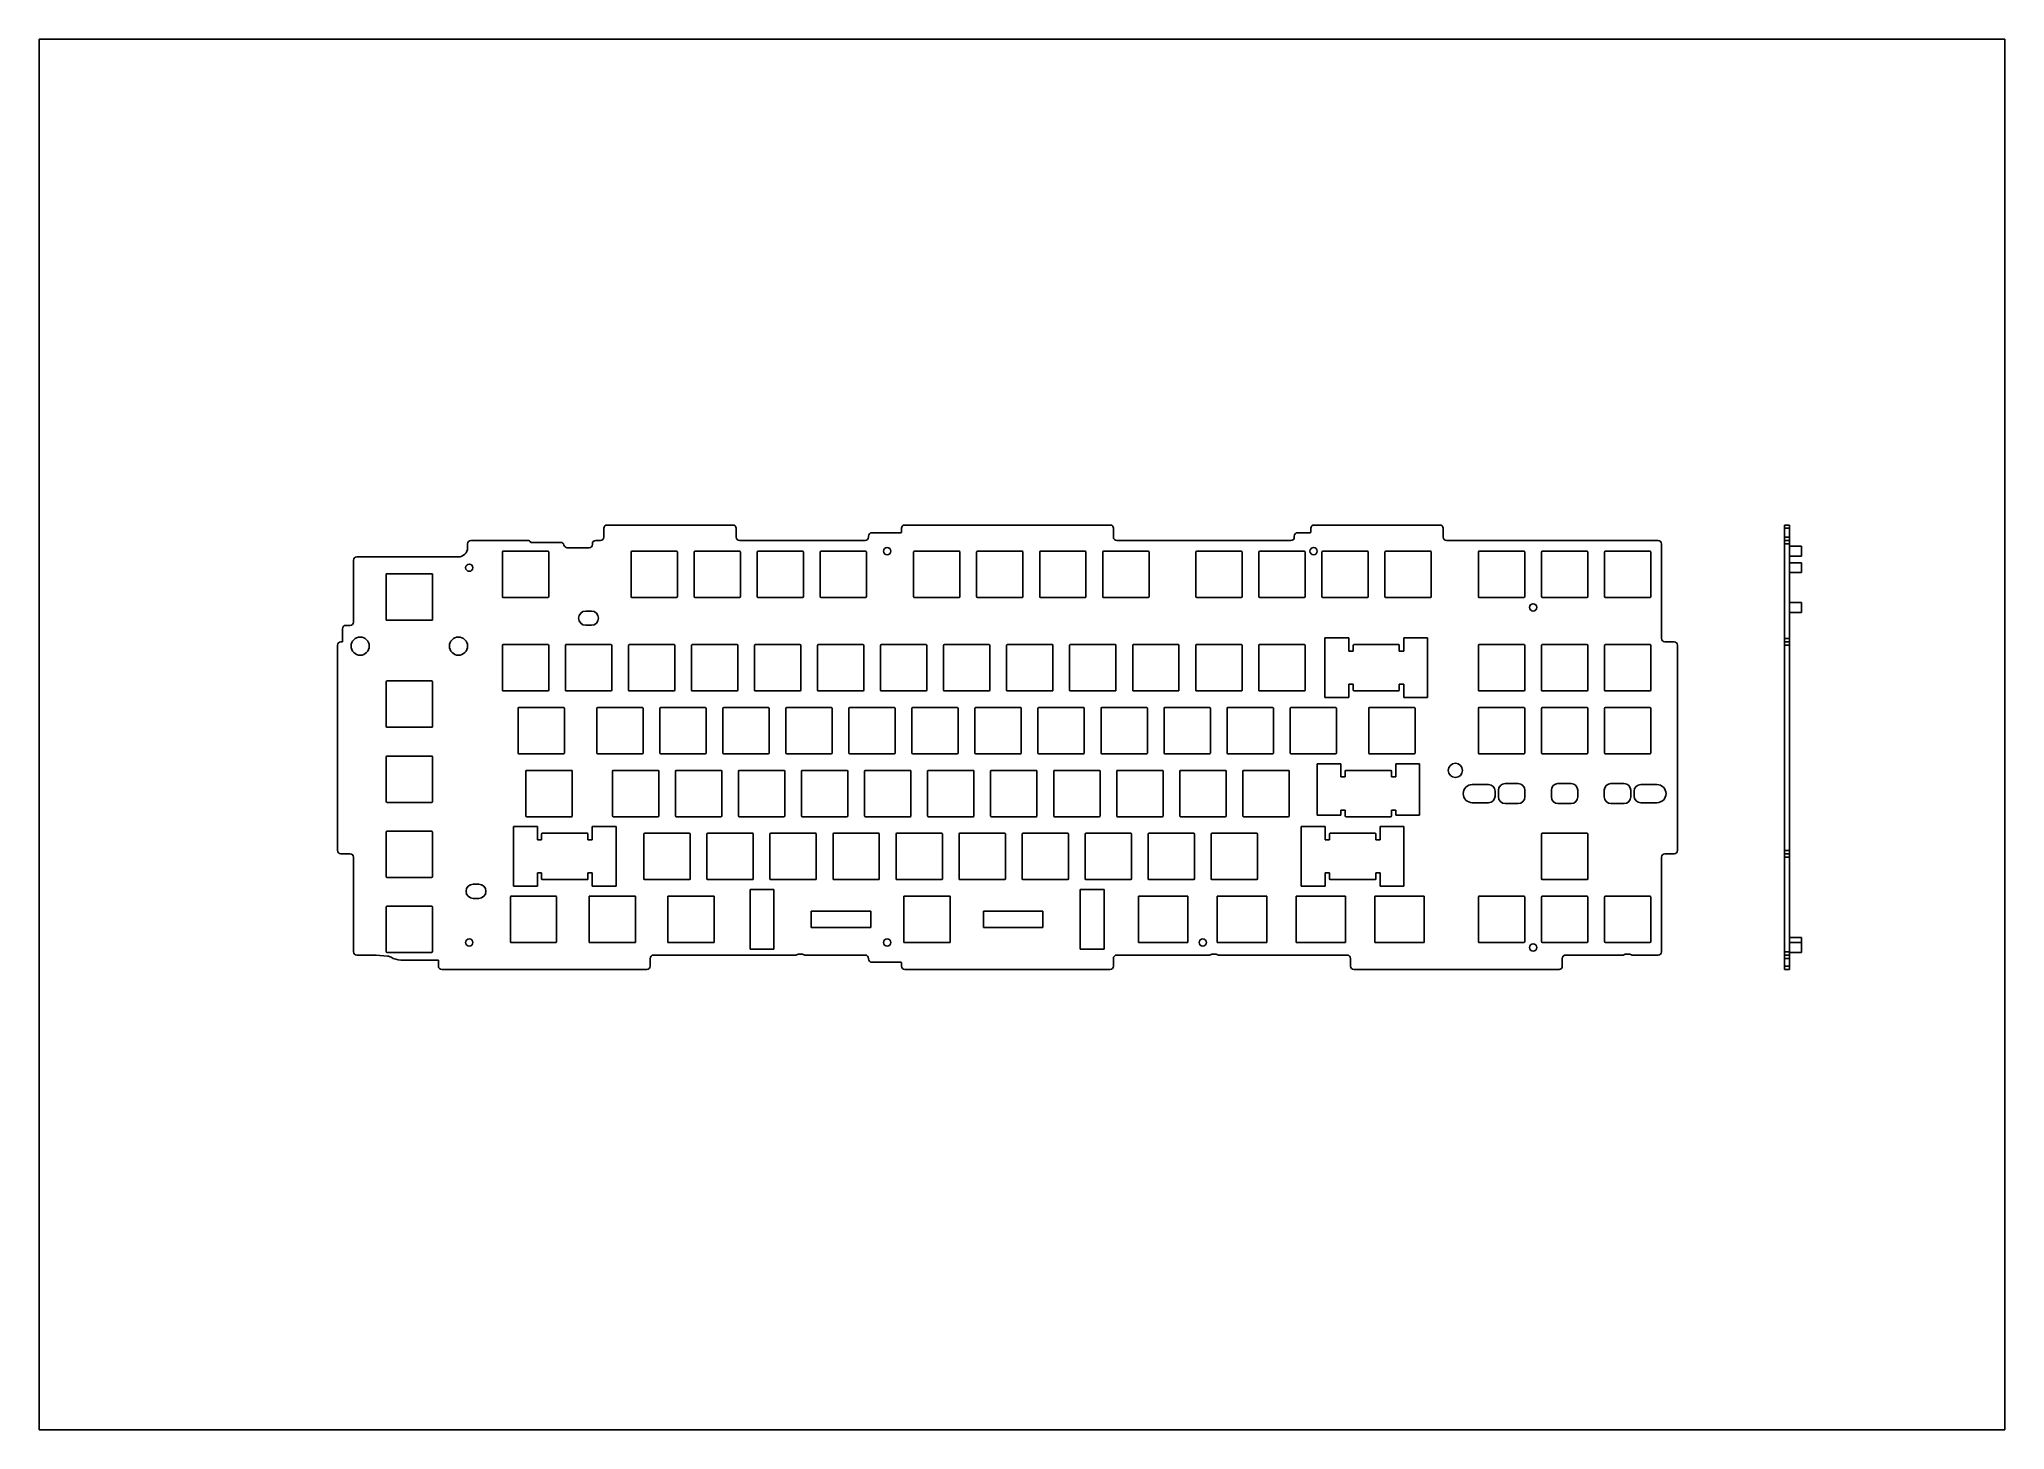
# Model space of a CAD drawing. Header units: millimetres. Extents: x 0 to 594, y 0 to 420.
import ezdxf

# ---------------------------------------------------------------- set-up
doc = ezdxf.new("R2010")
doc.units = ezdxf.units.MM
doc.header["$LTSCALE"] = 32.67
doc.layers.get('0').update_dxf_attribs({"linetype": 'CONTINUOUS'})
doc.layers.add('标注尺寸', color=2, linetype='CONTINUOUS')

msp = doc.modelspace()

# ---------------------------------------------------------------- linework, layer by layer
at = {"color": 7, "linetype": 'Continuous'}
for p, q in [((0, 0), (0, 420)), ((0, 420), (594, 420)), ((594, 0), (594, 420)), ((209.62, 273.28), (171.62, 273.28)), ((323.62, 273.28), (261.62, 273.28)), ((423.3, 273.28), (385.3, 273.28)), ((527.49, 139.02), (527.49, 273.28)), ((527.49, 273.28), (528.99, 273.28)), ((528.99, 139.02), (528.99, 273.28)), ((129.43, 266.41), (129.43, 267.63)), ((130.43, 268.63), (147.63, 268.63)), ((148.55, 268.03), (157.59, 268.03)), ((167.15, 267.43), (167.15, 267.63)), ((168.15, 268.63), (169.62, 268.63)), ((170.62, 272.28), (170.62, 269.63)), ((210.62, 269.63), (210.62, 272.28)), ((211.62, 268.63), (249.62, 268.63)), ((250.62, 269.96), (250.62, 269.63)), ((260.32, 270.96), (251.62, 270.96)), ((260.62, 272.28), (260.62, 271.26)), ((324.62, 269.63), (324.62, 272.28)), ((325.62, 268.63), (378.3, 268.63)), ((379.3, 269.96), (379.3, 269.63)), ((384, 270.96), (380.3, 270.96)), ((384.3, 272.28), (384.3, 271.26)), ((424.3, 269.63), (424.3, 272.28)), ((425.3, 268.63), (489.3, 268.63)), ((490.3, 267.63), (490.3, 238.97)), ((528.99, 272.28), (527.49, 272.28)), ((527.49, 269.63), (528.99, 269.63)), ((527.49, 268.63), (528.99, 268.63)), ((528.99, 267.63), (527.49, 267.63)), ((94.95, 243.97), (94.95, 262.66)), ((95.95, 263.66), (126.68, 263.66)), ((139.95, 251.64), (139.95, 265.14)), ((140.2, 265.39), (153.7, 265.39)), ((153.95, 265.14), (153.95, 251.64)), ((159.55, 266.43), (166.15, 266.43)), ((178.85, 251.64), (178.85, 265.14)), ((179.1, 265.39), (192.6, 265.39)), ((192.85, 265.14), (192.85, 251.64)), ((197.9, 251.64), (197.9, 265.14)), ((198.15, 265.39), (211.65, 265.39)), ((211.9, 265.14), (211.9, 251.64)), ((216.95, 251.64), (216.95, 265.14)), ((217.2, 265.39), (230.7, 265.39)), ((230.95, 265.14), (230.95, 251.64)), ((236, 251.64), (236, 265.14)), ((236.25, 265.39), (249.75, 265.39)), ((250, 265.14), (250, 251.64)), ((264.24, 251.64), (264.24, 265.14)), ((264.49, 265.39), (277.99, 265.39)), ((278.24, 265.14), (278.24, 251.64)), ((283.29, 251.64), (283.29, 265.14)), ((283.54, 265.39), (297.04, 265.39)), ((297.29, 265.14), (297.29, 251.64)), ((302.34, 251.64), (302.34, 265.14)), ((302.59, 265.39), (316.09, 265.39)), ((316.34, 265.14), (316.34, 251.64)), ((321.39, 251.64), (321.39, 265.14)), ((321.64, 265.39), (335.14, 265.39)), ((335.39, 265.14), (335.39, 251.64)), ((349.55, 251.64), (349.55, 265.14)), ((349.8, 265.39), (363.3, 265.39)), ((363.55, 265.14), (363.55, 251.64)), ((368.6, 251.64), (368.6, 265.14)), ((368.85, 265.39), (382.35, 265.39)), ((382.6, 265.14), (382.6, 251.64)), ((387.65, 251.64), (387.65, 265.14)), ((387.9, 265.39), (401.4, 265.39)), ((401.65, 265.14), (401.65, 251.64)), ((406.7, 251.64), (406.7, 265.14)), ((406.95, 265.39), (420.45, 265.39)), ((420.7, 265.14), (420.7, 251.64)), ((434.94, 251.64), (434.94, 265.14)), ((435.19, 265.39), (448.69, 265.39)), ((448.94, 265.14), (448.94, 251.64)), ((453.99, 251.64), (453.99, 265.14)), ((454.24, 265.39), (467.74, 265.39)), ((467.99, 265.14), (467.99, 251.64)), ((473.04, 251.64), (473.04, 265.14)), ((473.29, 265.39), (486.79, 265.39)), ((487.04, 265.14), (487.04, 251.64)), ((528.99, 266.89), (532.59, 266.89)), ((528.99, 263.89), (532.59, 263.89)), ((528.99, 261.89), (532.59, 261.89)), ((532.59, 263.89), (532.59, 266.89)), ((532.59, 258.89), (532.59, 261.89)), ((104.83, 258.55), (104.83, 244.55)), ((118.83, 258.55), (104.83, 258.55)), ((118.83, 244.55), (118.83, 258.55)), ((528.99, 258.89), (532.59, 258.89)), ((153.7, 251.39), (140.2, 251.39)), ((192.6, 251.39), (179.1, 251.39)), ((211.65, 251.39), (198.15, 251.39)), ((230.7, 251.39), (217.2, 251.39)), ((249.75, 251.39), (236.25, 251.39)), ((277.99, 251.39), (264.49, 251.39)), ((297.04, 251.39), (283.54, 251.39)), ((316.09, 251.39), (302.59, 251.39)), ((335.14, 251.39), (321.64, 251.39)), ((363.3, 251.39), (349.8, 251.39)), ((382.35, 251.39), (368.85, 251.39)), ((401.4, 251.39), (387.9, 251.39)), ((420.45, 251.39), (406.95, 251.39)), ((448.69, 251.39), (435.19, 251.39)), ((467.74, 251.39), (454.24, 251.39)), ((486.79, 251.39), (473.29, 251.39)), ((528.99, 249.89), (532.59, 249.89)), ((532.59, 246.89), (532.59, 249.89)), ((104.83, 244.55), (118.83, 244.55)), ((165.14, 247.3), (166.84, 247.3)), ((528.99, 246.89), (532.59, 246.89)), ((91.65, 237.97), (91.15, 237.97)), ((91.65, 237.97), (91.65, 241.97)), ((92.65, 242.97), (93.95, 242.97)), ((166.84, 243), (165.14, 243)), ((395.77, 239.17), (388.57, 239.17)), ((388.57, 239.17), (388.57, 221.17)), ((395.77, 235.17), (395.77, 239.17)), ((419.57, 239.17), (412.42, 239.17)), ((412.42, 239.17), (412.42, 235.17)), ((419.57, 221.17), (419.57, 239.17)), ((494.1, 237.97), (491.3, 237.97)), ((527.49, 238.97), (528.99, 238.97)), ((527.49, 237.97), (528.99, 237.97)), ((90.15, 174.97), (90.15, 236.97)), ((139.95, 236.9), (139.95, 223.4)), ((153.7, 237.15), (140.2, 237.15)), ((153.95, 223.4), (153.95, 236.9)), ((159, 236.9), (159, 223.4)), ((172.75, 237.15), (159.25, 237.15)), ((173, 223.4), (173, 236.9)), ((178.05, 236.9), (178.05, 223.4)), ((191.8, 237.15), (178.3, 237.15)), ((192.05, 223.4), (192.05, 236.9)), ((197.1, 236.9), (197.1, 223.4)), ((210.85, 237.15), (197.35, 237.15)), ((211.1, 223.4), (211.1, 236.9)), ((216.15, 236.9), (216.15, 223.4)), ((229.9, 237.15), (216.4, 237.15)), ((230.15, 223.4), (230.15, 236.9)), ((235.2, 236.9), (235.2, 223.4)), ((248.95, 237.15), (235.45, 237.15)), ((249.2, 223.4), (249.2, 236.9)), ((254.25, 236.9), (254.25, 223.4)), ((268, 237.15), (254.5, 237.15)), ((268.25, 223.4), (268.25, 236.9)), ((273.3, 236.9), (273.3, 223.4)), ((287.05, 237.15), (273.55, 237.15)), ((287.3, 223.4), (287.3, 236.9)), ((292.35, 236.9), (292.35, 223.4)), ((306.1, 237.15), (292.6, 237.15)), ((306.35, 223.4), (306.35, 236.9)), ((311.4, 236.9), (311.4, 223.4)), ((325.15, 237.15), (311.65, 237.15)), ((325.4, 223.4), (325.4, 236.9)), ((330.45, 236.9), (330.45, 223.4)), ((344.2, 237.15), (330.7, 237.15)), ((344.45, 223.4), (344.45, 236.9)), ((349.5, 236.9), (349.5, 223.4)), ((363.25, 237.15), (349.75, 237.15)), ((363.5, 223.4), (363.5, 236.9)), ((368.55, 236.9), (368.55, 223.4)), ((382.3, 237.15), (368.8, 237.15)), ((382.55, 223.4), (382.55, 236.9)), ((397.06, 235.17), (395.77, 235.17)), ((397.06, 236.87), (397.06, 235.17)), ((410.75, 237.15), (397.34, 237.15)), ((411.03, 235.17), (411.03, 236.87)), ((412.42, 235.17), (411.03, 235.17)), ((434.94, 223.4), (434.94, 236.9)), ((435.19, 237.15), (448.69, 237.15)), ((448.94, 236.9), (448.94, 223.4)), ((453.99, 223.4), (453.99, 236.9)), ((454.24, 237.15), (467.74, 237.15)), ((467.99, 236.9), (467.99, 223.4)), ((473.04, 223.4), (473.04, 236.9)), ((473.29, 237.15), (486.79, 237.15)), ((487.04, 236.9), (487.04, 223.4)), ((495.1, 174.97), (495.1, 236.97)), ((528.99, 236.97), (527.49, 236.97)), ((104.83, 212.43), (104.83, 225.93)), ((105.08, 226.18), (118.58, 226.18)), ((118.83, 225.93), (118.83, 212.43)), ((140.2, 223.15), (153.7, 223.15)), ((159.25, 223.15), (172.75, 223.15)), ((178.3, 223.15), (191.8, 223.15)), ((197.35, 223.15), (210.85, 223.15)), ((216.4, 223.15), (229.9, 223.15)), ((235.45, 223.15), (248.95, 223.15)), ((254.5, 223.15), (268, 223.15)), ((273.55, 223.15), (287.05, 223.15)), ((292.6, 223.15), (306.1, 223.15)), ((311.65, 223.15), (325.15, 223.15)), ((330.7, 223.15), (344.2, 223.15)), ((349.75, 223.15), (363.25, 223.15)), ((368.8, 223.15), (382.3, 223.15)), ((388.57, 221.17), (395.77, 221.17)), ((395.77, 225.17), (397.06, 225.17)), ((395.77, 221.17), (395.77, 225.17)), ((397.06, 225.17), (397.06, 223.46)), ((397.34, 223.18), (410.75, 223.18)), ((411.03, 225.17), (412.42, 225.17)), ((411.03, 223.46), (411.03, 225.17)), ((412.42, 225.17), (412.42, 221.17)), ((412.42, 221.17), (419.57, 221.17)), ((448.69, 223.15), (435.19, 223.15)), ((467.74, 223.15), (454.24, 223.15)), ((486.79, 223.15), (473.29, 223.15)), ((144.7, 217.9), (144.7, 204.4)), ((158.45, 218.15), (144.95, 218.15)), ((158.7, 204.4), (158.7, 217.9)), ((168.48, 217.92), (168.48, 204.42)), ((182.23, 218.17), (168.73, 218.17)), ((182.48, 204.42), (182.48, 217.92)), ((187.53, 217.92), (187.53, 204.42)), ((201.28, 218.17), (187.78, 218.17)), ((201.53, 204.42), (201.53, 217.92)), ((206.58, 217.92), (206.58, 204.42)), ((220.33, 218.17), (206.83, 218.17)), ((220.58, 204.42), (220.58, 217.92)), ((225.63, 217.92), (225.63, 204.42)), ((239.38, 218.17), (225.88, 218.17)), ((239.63, 204.42), (239.63, 217.92)), ((244.68, 217.92), (244.68, 204.42)), ((258.43, 218.17), (244.93, 218.17)), ((258.68, 204.42), (258.68, 217.92)), ((263.73, 217.92), (263.73, 204.42)), ((277.48, 218.17), (263.98, 218.17)), ((277.73, 204.42), (277.73, 217.92)), ((282.78, 217.92), (282.78, 204.42)), ((296.53, 218.17), (283.03, 218.17)), ((296.78, 204.42), (296.78, 217.92)), ((301.83, 217.92), (301.83, 204.42)), ((315.58, 218.17), (302.08, 218.17)), ((315.83, 204.42), (315.83, 217.92)), ((320.88, 217.92), (320.88, 204.42)), ((334.63, 218.17), (321.13, 218.17)), ((334.88, 204.42), (334.88, 217.92)), ((339.93, 217.92), (339.93, 204.42)), ((353.68, 218.17), (340.18, 218.17)), ((353.93, 204.42), (353.93, 217.92)), ((358.98, 217.92), (358.98, 204.42)), ((372.73, 218.17), (359.23, 218.17)), ((372.98, 204.42), (372.98, 217.92)), ((378.03, 217.92), (378.03, 204.42)), ((391.78, 218.17), (378.28, 218.17)), ((392.03, 204.42), (392.03, 217.92)), ((401.78, 217.92), (401.78, 204.42)), ((415.53, 218.17), (402.03, 218.17)), ((415.78, 204.42), (415.78, 217.92)), ((434.94, 204.4), (434.94, 217.9)), ((435.19, 218.15), (448.69, 218.15)), ((448.94, 217.9), (448.94, 204.4)), ((453.99, 204.4), (453.99, 217.9)), ((454.24, 218.15), (467.74, 218.15)), ((467.99, 217.9), (467.99, 204.4)), ((473.04, 204.4), (473.04, 217.9)), ((473.29, 218.15), (486.79, 218.15)), ((487.04, 217.9), (487.04, 204.4)), ((118.58, 212.18), (105.08, 212.18)), ((104.83, 189.75), (104.83, 203.25)), ((105.08, 203.5), (118.58, 203.5)), ((118.83, 203.25), (118.83, 189.75)), ((144.95, 204.15), (158.45, 204.15)), ((168.73, 204.17), (182.23, 204.17)), ((187.78, 204.17), (201.28, 204.17)), ((206.83, 204.17), (220.33, 204.17)), ((225.88, 204.17), (239.38, 204.17)), ((244.93, 204.17), (258.43, 204.17)), ((263.98, 204.17), (277.48, 204.17)), ((283.03, 204.17), (296.53, 204.17)), ((302.08, 204.17), (315.58, 204.17)), ((321.13, 204.17), (334.63, 204.17)), ((340.18, 204.17), (353.68, 204.17)), ((359.23, 204.17), (372.73, 204.17)), ((378.28, 204.17), (391.78, 204.17)), ((402.03, 204.17), (415.53, 204.17)), ((448.69, 204.15), (435.19, 204.15)), ((467.74, 204.15), (454.24, 204.15)), ((486.79, 204.15), (473.29, 204.15)), ((147.07, 198.92), (147.07, 185.42)), ((160.82, 199.17), (147.32, 199.17)), ((161.07, 185.42), (161.07, 198.92)), ((173.23, 198.92), (173.23, 185.42)), ((186.98, 199.17), (173.48, 199.17)), ((187.23, 185.42), (187.23, 198.92)), ((192.28, 198.92), (192.28, 185.42)), ((206.03, 199.17), (192.53, 199.17)), ((206.28, 185.42), (206.28, 198.92)), ((211.33, 198.92), (211.33, 185.42)), ((225.08, 199.17), (211.58, 199.17)), ((225.33, 185.42), (225.33, 198.92)), ((230.38, 198.92), (230.38, 185.42)), ((244.13, 199.17), (230.63, 199.17)), ((244.38, 185.42), (244.38, 198.92)), ((249.43, 198.92), (249.43, 185.42)), ((263.18, 199.17), (249.68, 199.17)), ((263.43, 185.42), (263.43, 198.92)), ((268.48, 198.92), (268.48, 185.42)), ((282.23, 199.17), (268.73, 199.17)), ((282.48, 185.42), (282.48, 198.92)), ((287.53, 198.92), (287.53, 185.42)), ((301.28, 199.17), (287.78, 199.17)), ((301.53, 185.42), (301.53, 198.92)), ((306.58, 198.92), (306.58, 185.42)), ((320.33, 199.17), (306.83, 199.17)), ((320.58, 185.42), (320.58, 198.92)), ((325.63, 198.92), (325.63, 185.42)), ((339.38, 199.17), (325.88, 199.17)), ((339.63, 185.42), (339.63, 198.92)), ((344.68, 198.92), (344.68, 185.42)), ((358.43, 199.17), (344.93, 199.17)), ((358.68, 185.42), (358.68, 198.92)), ((363.73, 198.92), (363.73, 185.42)), ((377.48, 199.17), (363.98, 199.17)), ((377.73, 185.42), (377.73, 198.92)), ((393.37, 201.18), (386.17, 201.18)), ((386.17, 201.18), (386.17, 185.68)), ((393.37, 197.18), (393.37, 201.18)), ((394.67, 197.18), (393.37, 197.18)), ((394.67, 198.92), (394.67, 197.18)), ((408.42, 199.17), (394.92, 199.17)), ((408.67, 197.18), (408.67, 198.92)), ((409.97, 197.18), (408.67, 197.18)), ((417.17, 201.18), (409.97, 201.18)), ((409.97, 201.18), (409.97, 197.18)), ((417.17, 185.68), (417.17, 201.18)), ((433.09, 194.9), (437.99, 194.9)), ((439.99, 192.9), (439.99, 191.4)), ((440.99, 193.15), (440.99, 191.15)), ((446.99, 195.15), (442.99, 195.15)), ((448.99, 191.15), (448.99, 193.15)), ((456.99, 193.15), (456.99, 191.15)), ((462.99, 195.15), (458.99, 195.15)), ((464.99, 191.15), (464.99, 193.15)), ((472.99, 193.15), (472.99, 191.15)), ((478.99, 195.15), (474.99, 195.15)), ((480.99, 191.15), (480.99, 193.15)), ((481.99, 191.4), (481.99, 192.9)), ((483.99, 194.9), (488.89, 194.9)), ((118.58, 189.5), (105.08, 189.5)), ((147.32, 185.17), (160.82, 185.17)), ((173.48, 185.17), (186.98, 185.17)), ((192.53, 185.17), (206.03, 185.17)), ((211.58, 185.17), (225.08, 185.17)), ((230.63, 185.17), (244.13, 185.17)), ((249.68, 185.17), (263.18, 185.17)), ((268.73, 185.17), (282.23, 185.17)), ((287.78, 185.17), (301.28, 185.17)), ((306.83, 185.17), (320.33, 185.17)), ((325.88, 185.17), (339.38, 185.17)), ((344.93, 185.17), (358.43, 185.17)), ((363.98, 185.17), (377.48, 185.17)), ((386.17, 185.68), (393.37, 185.68)), ((393.37, 187.18), (394.67, 187.18)), ((393.37, 185.68), (393.37, 187.18)), ((394.67, 187.18), (394.67, 185.42)), ((394.92, 185.17), (408.42, 185.17)), ((408.67, 187.18), (409.97, 187.18)), ((408.67, 185.42), (408.67, 187.18)), ((409.97, 187.18), (409.97, 185.68)), ((409.97, 185.68), (417.17, 185.68)), ((437.99, 189.4), (433.09, 189.4)), ((442.99, 189.15), (446.99, 189.15)), ((458.99, 189.15), (462.99, 189.15)), ((474.99, 189.15), (478.99, 189.15)), ((488.89, 189.4), (483.99, 189.4)), ((104.83, 167.07), (104.83, 180.57)), ((105.08, 180.82), (118.58, 180.82)), ((118.83, 180.57), (118.83, 167.07)), ((143.32, 182.17), (143.32, 164.17)), ((150.52, 182.17), (143.32, 182.17)), ((150.52, 178.17), (150.52, 182.17)), ((151.82, 179.92), (151.82, 178.17)), ((165.57, 180.17), (152.07, 180.17)), ((165.82, 178.17), (165.82, 179.92)), ((167.12, 182.17), (167.12, 178.17)), ((174.32, 182.17), (167.12, 182.17)), ((174.32, 164.17), (174.32, 182.17)), ((182.73, 179.92), (182.73, 166.42)), ((196.48, 180.17), (182.98, 180.17)), ((196.73, 166.42), (196.73, 179.92)), ((201.78, 179.92), (201.78, 166.42)), ((215.53, 180.17), (202.03, 180.17)), ((215.78, 166.42), (215.78, 179.92)), ((220.83, 179.92), (220.83, 166.42)), ((234.58, 180.17), (221.08, 180.17)), ((234.83, 166.42), (234.83, 179.92)), ((239.88, 179.92), (239.88, 166.42)), ((253.63, 180.17), (240.13, 180.17)), ((253.88, 166.42), (253.88, 179.92)), ((258.93, 179.92), (258.93, 166.42)), ((272.68, 180.17), (259.18, 180.17)), ((272.93, 166.42), (272.93, 179.92)), ((277.98, 179.92), (277.98, 166.42)), ((291.73, 180.17), (278.23, 180.17)), ((291.98, 166.42), (291.98, 179.92)), ((297.03, 179.92), (297.03, 166.42)), ((310.78, 180.17), (297.28, 180.17)), ((311.03, 166.42), (311.03, 179.92)), ((316.08, 179.92), (316.08, 166.42)), ((329.83, 180.17), (316.33, 180.17)), ((330.08, 166.42), (330.08, 179.92)), ((335.13, 179.92), (335.13, 166.42)), ((348.88, 180.17), (335.38, 180.17)), ((349.13, 166.42), (349.13, 179.92)), ((354.18, 179.92), (354.18, 166.42)), ((367.93, 180.17), (354.43, 180.17)), ((368.18, 166.42), (368.18, 179.92)), ((388.62, 182.17), (381.42, 182.17)), ((381.42, 182.17), (381.42, 164.17)), ((388.62, 178.17), (388.62, 182.17)), ((389.92, 179.92), (389.92, 178.17)), ((403.67, 180.17), (390.17, 180.17)), ((403.92, 178.17), (403.92, 179.92)), ((412.42, 182.17), (405.22, 182.17)), ((405.22, 182.17), (405.22, 178.17)), ((412.42, 164.17), (412.42, 182.17)), ((453.99, 166.42), (453.99, 179.92)), ((454.24, 180.17), (467.74, 180.17)), ((467.99, 179.92), (467.99, 166.42)), ((91.15, 173.97), (93.95, 173.97)), ((94.95, 172.97), (94.95, 144.37)), ((151.82, 178.17), (150.52, 178.17)), ((167.12, 178.17), (165.82, 178.17)), ((389.92, 178.17), (388.62, 178.17)), ((405.22, 178.17), (403.92, 178.17)), ((490.3, 172.97), (490.3, 144.37)), ((491.3, 173.97), (494.1, 173.97)), ((527.49, 174.97), (528.99, 174.97)), ((528.99, 173.97), (527.49, 173.97)), ((528.99, 172.97), (527.49, 172.97)), ((118.58, 166.82), (105.08, 166.82)), ((150.52, 164.17), (150.52, 168.17)), ((150.52, 168.17), (151.82, 168.17)), ((151.82, 168.17), (151.82, 166.42)), ((165.82, 166.42), (165.82, 168.17)), ((165.82, 168.17), (167.12, 168.17)), ((167.12, 168.17), (167.12, 164.17)), ((388.62, 168.17), (389.92, 168.17)), ((388.62, 164.17), (388.62, 168.17)), ((389.92, 168.17), (389.92, 166.42)), ((403.92, 168.17), (405.22, 168.17)), ((403.92, 166.42), (403.92, 168.17)), ((405.22, 168.17), (405.22, 164.17)), ((131.14, 164.8), (132.84, 164.8)), ((132.84, 160.5), (131.14, 160.5)), ((142.36, 160.92), (142.36, 147.42)), ((156.11, 161.17), (142.61, 161.17)), ((143.32, 164.17), (150.52, 164.17)), ((152.07, 166.17), (165.57, 166.17)), ((156.36, 147.42), (156.36, 160.92)), ((166.16, 147.17), (166.16, 161.17)), ((166.16, 161.17), (180.16, 161.17)), ((167.12, 164.17), (174.32, 164.17)), ((180.16, 161.17), (180.16, 147.17)), ((182.98, 166.17), (196.48, 166.17)), ((189.96, 147.17), (189.96, 161.17)), ((189.96, 161.17), (203.96, 161.17)), ((202.03, 166.17), (215.53, 166.17)), ((203.96, 161.17), (203.96, 147.17)), ((214.83, 163.17), (214.83, 145.17)), ((222.03, 163.17), (214.83, 163.17)), ((221.08, 166.17), (234.58, 166.17)), ((222.03, 145.17), (222.03, 163.17)), ((240.13, 166.17), (253.63, 166.17)), ((259.18, 166.17), (272.68, 166.17)), ((275.33, 161.17), (261.33, 161.17)), ((261.33, 161.17), (261.33, 147.17)), ((275.33, 147.17), (275.33, 161.17)), ((278.23, 166.17), (291.73, 166.17)), ((297.28, 166.17), (310.78, 166.17)), ((321.83, 163.17), (314.63, 163.17)), ((314.63, 163.17), (314.63, 145.17)), ((316.33, 166.17), (329.83, 166.17)), ((321.83, 145.17), (321.83, 163.17)), ((332.23, 161.17), (347.17, 161.17)), ((332.23, 147.17), (332.23, 161.17)), ((335.38, 166.17), (348.88, 166.17)), ((347.17, 161.17), (347.17, 147.17)), ((354.43, 166.17), (367.93, 166.17)), ((356.03, 161.17), (370.97, 161.17)), ((356.03, 147.17), (356.03, 161.17)), ((370.97, 161.17), (370.97, 147.17)), ((379.83, 161.17), (394.77, 161.17)), ((379.83, 147.17), (379.83, 161.17)), ((381.42, 164.17), (388.62, 164.17)), ((390.17, 166.17), (403.67, 166.17)), ((394.77, 161.17), (394.77, 147.17)), ((403.63, 161.17), (418.57, 161.17)), ((403.63, 147.17), (403.63, 161.17)), ((405.22, 164.17), (412.42, 164.17)), ((418.57, 161.17), (418.57, 147.17)), ((434.94, 147.42), (434.94, 160.92)), ((435.19, 161.17), (448.69, 161.17)), ((448.94, 160.92), (448.94, 147.42)), ((453.99, 147.42), (453.99, 160.92)), ((467.74, 166.17), (454.24, 166.17)), ((454.24, 161.17), (467.74, 161.17)), ((467.99, 160.92), (467.99, 147.42)), ((473.04, 147.42), (473.04, 160.92)), ((473.29, 161.17), (486.79, 161.17)), ((487.04, 160.92), (487.04, 147.42)), ((104.83, 144.39), (104.83, 157.89)), ((105.08, 158.14), (118.58, 158.14)), ((118.83, 157.89), (118.83, 144.39)), ((233.33, 156.67), (233.33, 151.67)), ((251.33, 156.67), (233.33, 156.67)), ((251.33, 151.67), (251.33, 156.67)), ((303.33, 156.67), (285.33, 156.67)), ((285.33, 156.67), (285.33, 151.67)), ((303.33, 151.67), (303.33, 156.67)), ((233.33, 151.67), (251.33, 151.67)), ((285.33, 151.67), (303.33, 151.67)), ((528.99, 148.67), (532.59, 148.67)), ((532.59, 144.17), (532.59, 148.67)), ((101.83, 143.37), (95.95, 143.37)), ((105.23, 143.07), (101.83, 143.37)), ((118.58, 144.14), (105.08, 144.14)), ((142.61, 147.17), (156.11, 147.17)), ((180.16, 147.17), (166.16, 147.17)), ((228.67, 143.37), (185.62, 143.37)), ((203.96, 147.17), (189.96, 147.17)), ((214.83, 145.17), (222.03, 145.17)), ((249.62, 143.37), (231.35, 143.37)), ((261.33, 147.17), (275.33, 147.17)), ((314.63, 145.17), (321.83, 145.17)), ((353.69, 143.37), (325.62, 143.37)), ((347.17, 147.17), (332.23, 147.17)), ((370.97, 147.17), (356.03, 147.17)), ((395.3, 143.37), (356.37, 143.37)), ((394.77, 147.17), (379.83, 147.17)), ((418.57, 147.17), (403.63, 147.17)), ((448.69, 147.17), (435.19, 147.17)), ((467.74, 147.17), (454.24, 147.17)), ((478.68, 143.37), (461.3, 143.37)), ((486.79, 147.17), (473.29, 147.17)), ((489.3, 143.37), (481.36, 143.37)), ((527.49, 144.37), (528.99, 144.37)), ((528.99, 143.37), (527.49, 143.37)), ((528.99, 147.17), (532.59, 147.17)), ((528.99, 144.17), (532.59, 144.17)), ((120.62, 141.87), (109.23, 141.87)), ((120.62, 141.87), (120.62, 140.02)), ((121.62, 139.02), (183.62, 139.02)), ((184.62, 140.02), (184.62, 142.37)), ((250.62, 142.37), (250.62, 142.19)), ((251.62, 141.19), (260.32, 141.19)), ((260.62, 140.89), (260.62, 140.02)), ((261.62, 139.02), (323.62, 139.02)), ((324.62, 140.02), (324.62, 142.37)), ((396.3, 142.37), (396.3, 140.02)), ((397.3, 139.02), (459.3, 139.02)), ((460.3, 140.02), (460.3, 142.37)), ((528.99, 142.37), (527.49, 142.37)), ((527.49, 140.02), (528.99, 140.02)), ((528.99, 139.02), (527.49, 139.02)), ((0, 0), (594, 0))]:
    msp.add_line(p, q, dxfattribs=at)
for centre, radius in [((96.98, 236.7), 2.75), ((126.68, 236.7), 2.75), ((427.99, 199.15), 2.15)]:
    msp.add_circle(centre, radius, dxfattribs=at)
for centre, radius, start, end in [((171.62, 272.28), 1, 90, 180), ((209.62, 272.28), 1, 0, 90), ((261.62, 272.28), 1, 90, 180), ((323.62, 272.28), 1, 0, 90), ((385.3, 272.28), 1, 90, 180), ((423.3, 272.28), 1, 0, 90), ((130.43, 267.63), 1, 90, 180), ((147.63, 267.63), 1, 23.57818, 90), ((157.59, 267.03), 1, 11.53698, 90), ((166.15, 267.43), 1, 270, 360), ((168.15, 267.63), 1, 90, 180), ((169.62, 269.63), 1, 270, 360), ((211.62, 269.63), 1, 180, 270), ((249.62, 269.63), 1, 270, 360), ((251.62, 269.96), 1, 90, 180), ((260.32, 271.26), 0.3, 270, 360), ((325.62, 269.63), 1, 180, 270), ((378.3, 269.63), 1, 270, 360), ((380.3, 269.96), 1, 90, 180), ((384, 271.26), 0.3, 270, 360), ((425.3, 269.63), 1, 180, 270), ((489.3, 267.63), 1, 0, 90), ((95.95, 262.66), 1, 90, 180), ((126.68, 266.41), 2.75, 270, 360), ((140.2, 265.14), 0.25, 90, 180), ((153.7, 265.14), 0.25, 0, 90), ((159.55, 267.43), 1, 191.53694, 270), ((179.1, 265.14), 0.25, 90, 180), ((192.6, 265.14), 0.25, 0, 90), ((198.15, 265.14), 0.25, 90, 180), ((211.65, 265.14), 0.25, 0, 90), ((217.2, 265.14), 0.25, 90, 180), ((230.7, 265.14), 0.25, 0, 90), ((236.25, 265.14), 0.25, 90, 180), ((249.75, 265.14), 0.25, 0, 90), ((264.49, 265.14), 0.25, 90, 180), ((277.99, 265.14), 0.25, 0, 90), ((283.54, 265.14), 0.25, 90, 180), ((297.04, 265.14), 0.25, 0, 90), ((302.59, 265.14), 0.25, 90, 180), ((316.09, 265.14), 0.25, 0, 90), ((321.64, 265.14), 0.25, 90, 180), ((335.14, 265.14), 0.25, 0, 90), ((349.8, 265.14), 0.25, 90, 180), ((363.3, 265.14), 0.25, 0, 90), ((368.85, 265.14), 0.25, 90, 180), ((382.35, 265.14), 0.25, 0, 90), ((387.9, 265.14), 0.25, 90, 180), ((401.4, 265.14), 0.25, 0, 90), ((406.95, 265.14), 0.25, 90, 180), ((420.45, 265.14), 0.25, 0, 90), ((435.19, 265.14), 0.25, 90, 180), ((448.69, 265.14), 0.25, 0, 90), ((454.24, 265.14), 0.25, 90, 180), ((467.74, 265.14), 0.25, 0, 90), ((473.29, 265.14), 0.25, 90, 180), ((486.79, 265.14), 0.25, 0, 90), ((140.2, 251.64), 0.25, 180, 270), ((153.7, 251.64), 0.25, 270, 360), ((179.1, 251.64), 0.25, 180, 270), ((192.6, 251.64), 0.25, 270, 360), ((198.15, 251.64), 0.25, 180, 270), ((211.65, 251.64), 0.25, 270, 360), ((217.2, 251.64), 0.25, 180, 270), ((230.7, 251.64), 0.25, 270, 360), ((236.25, 251.64), 0.25, 180, 270), ((249.75, 251.64), 0.25, 270, 360), ((264.49, 251.64), 0.25, 180, 270), ((277.99, 251.64), 0.25, 270, 360), ((283.54, 251.64), 0.25, 180, 270), ((297.04, 251.64), 0.25, 270, 360), ((302.59, 251.64), 0.25, 180, 270), ((316.09, 251.64), 0.25, 270, 360), ((321.64, 251.64), 0.25, 180, 270), ((335.14, 251.64), 0.25, 270, 360), ((349.8, 251.64), 0.25, 180, 270), ((363.3, 251.64), 0.25, 270, 360), ((368.85, 251.64), 0.25, 180, 270), ((382.35, 251.64), 0.25, 270, 360), ((387.9, 251.64), 0.25, 180, 270), ((401.4, 251.64), 0.25, 270, 360), ((406.95, 251.64), 0.25, 180, 270), ((420.45, 251.64), 0.25, 270, 360), ((435.19, 251.64), 0.25, 180, 270), ((448.69, 251.64), 0.25, 270, 360), ((454.24, 251.64), 0.25, 180, 270), ((467.74, 251.64), 0.25, 270, 360), ((473.29, 251.64), 0.25, 180, 270), ((486.79, 251.64), 0.25, 270, 360), ((93.95, 243.97), 1, 270, 360), ((165.14, 245.15), 2.15, 90, 270), ((166.84, 245.15), 2.15, 270, 90), ((91.15, 236.97), 1, 90, 180), ((92.65, 241.97), 1, 90, 180), ((491.3, 238.97), 1, 180, 270), ((494.1, 236.97), 1, 0, 90), ((140.2, 236.9), 0.25, 90, 180), ((153.7, 236.9), 0.25, 0, 90), ((159.25, 236.9), 0.25, 90, 180), ((172.75, 236.9), 0.25, 0, 90), ((178.3, 236.9), 0.25, 90, 180), ((191.8, 236.9), 0.25, 0, 90), ((197.35, 236.9), 0.25, 90, 180), ((210.85, 236.9), 0.25, 0, 90), ((216.4, 236.9), 0.25, 90, 180), ((229.9, 236.9), 0.25, 0, 90), ((235.45, 236.9), 0.25, 90, 180), ((248.95, 236.9), 0.25, 0, 90), ((254.5, 236.9), 0.25, 90, 180), ((268, 236.9), 0.25, 0, 90), ((273.55, 236.9), 0.25, 90, 180), ((287.05, 236.9), 0.25, 0, 90), ((292.6, 236.9), 0.25, 90, 180), ((306.1, 236.9), 0.25, 0, 90), ((311.65, 236.9), 0.25, 90, 180), ((325.15, 236.9), 0.25, 0, 90), ((330.7, 236.9), 0.25, 90, 180), ((344.2, 236.9), 0.25, 0, 90), ((349.75, 236.9), 0.25, 90, 180), ((363.25, 236.9), 0.25, 0, 90), ((368.8, 236.9), 0.25, 90, 180), ((382.3, 236.9), 0.25, 0, 90), ((397.34, 236.87), 0.28, 90, 180), ((410.75, 236.87), 0.28, 0, 90), ((435.19, 236.9), 0.25, 90, 180), ((448.69, 236.9), 0.25, 0, 90), ((454.24, 236.9), 0.25, 90, 180), ((467.74, 236.9), 0.25, 0, 90), ((473.29, 236.9), 0.25, 90, 180), ((486.79, 236.9), 0.25, 0, 90), ((105.08, 225.93), 0.25, 90, 180), ((118.58, 225.93), 0.25, 0, 90), ((140.2, 223.4), 0.25, 180, 270), ((153.7, 223.4), 0.25, 270, 360), ((159.25, 223.4), 0.25, 180, 270), ((172.75, 223.4), 0.25, 270, 360), ((178.3, 223.4), 0.25, 180, 270), ((191.8, 223.4), 0.25, 270, 360), ((197.35, 223.4), 0.25, 180, 270), ((210.85, 223.4), 0.25, 270, 360), ((216.4, 223.4), 0.25, 180, 270), ((229.9, 223.4), 0.25, 270, 360), ((235.45, 223.4), 0.25, 180, 270), ((248.95, 223.4), 0.25, 270, 360), ((254.5, 223.4), 0.25, 180, 270), ((268, 223.4), 0.25, 270, 360), ((273.55, 223.4), 0.25, 180, 270), ((287.05, 223.4), 0.25, 270, 360), ((292.6, 223.4), 0.25, 180, 270), ((306.1, 223.4), 0.25, 270, 360), ((311.65, 223.4), 0.25, 180, 270), ((325.15, 223.4), 0.25, 270, 360), ((330.7, 223.4), 0.25, 180, 270), ((344.2, 223.4), 0.25, 270, 360), ((349.75, 223.4), 0.25, 180, 270), ((363.25, 223.4), 0.25, 270, 360), ((368.8, 223.4), 0.25, 180, 270), ((382.3, 223.4), 0.25, 270, 360), ((397.34, 223.46), 0.28, 180, 270), ((410.75, 223.46), 0.28, 270, 360), ((435.19, 223.4), 0.25, 180, 270), ((448.69, 223.4), 0.25, 270, 360), ((454.24, 223.4), 0.25, 180, 270), ((467.74, 223.4), 0.25, 270, 360), ((473.29, 223.4), 0.25, 180, 270), ((486.79, 223.4), 0.25, 270, 360), ((144.95, 217.9), 0.25, 90, 180), ((158.45, 217.9), 0.25, 0, 90), ((168.73, 217.92), 0.25, 90, 180), ((182.23, 217.92), 0.25, 0, 90), ((187.78, 217.92), 0.25, 90, 180), ((201.28, 217.92), 0.25, 0, 90), ((206.83, 217.92), 0.25, 90, 180), ((220.33, 217.92), 0.25, 0, 90), ((225.88, 217.92), 0.25, 90, 180), ((239.38, 217.92), 0.25, 0, 90), ((244.93, 217.92), 0.25, 90, 180), ((258.43, 217.92), 0.25, 0, 90), ((263.98, 217.92), 0.25, 90, 180), ((277.48, 217.92), 0.25, 0, 90), ((283.03, 217.92), 0.25, 90, 180), ((296.53, 217.92), 0.25, 0, 90), ((302.08, 217.92), 0.25, 90, 180), ((315.58, 217.92), 0.25, 0, 90), ((321.13, 217.92), 0.25, 90, 180), ((334.63, 217.92), 0.25, 0, 90), ((340.18, 217.92), 0.25, 90, 180), ((353.68, 217.92), 0.25, 0, 90), ((359.23, 217.92), 0.25, 90, 180), ((372.73, 217.92), 0.25, 0, 90), ((378.28, 217.92), 0.25, 90, 180), ((391.78, 217.92), 0.25, 0, 90), ((402.03, 217.92), 0.25, 90, 180), ((415.53, 217.92), 0.25, 0, 90), ((435.19, 217.9), 0.25, 90, 180), ((448.69, 217.9), 0.25, 0, 90), ((454.24, 217.9), 0.25, 90, 180), ((467.74, 217.9), 0.25, 0, 90), ((473.29, 217.9), 0.25, 90, 180), ((486.79, 217.9), 0.25, 0, 90), ((105.08, 212.43), 0.25, 180, 270), ((118.58, 212.43), 0.25, 270, 360), ((105.08, 203.25), 0.25, 90, 180), ((118.58, 203.25), 0.25, 0, 90), ((144.95, 204.4), 0.25, 180, 270), ((158.45, 204.4), 0.25, 270, 360), ((168.73, 204.42), 0.25, 180, 270), ((182.23, 204.42), 0.25, 270, 360), ((187.78, 204.42), 0.25, 180, 270), ((201.28, 204.42), 0.25, 270, 360), ((206.83, 204.42), 0.25, 180, 270), ((220.33, 204.42), 0.25, 270, 360), ((225.88, 204.42), 0.25, 180, 270), ((239.38, 204.42), 0.25, 270, 360), ((244.93, 204.42), 0.25, 180, 270), ((258.43, 204.42), 0.25, 270, 360), ((263.98, 204.42), 0.25, 180, 270), ((277.48, 204.42), 0.25, 270, 360), ((283.03, 204.42), 0.25, 180, 270), ((296.53, 204.42), 0.25, 270, 360), ((302.08, 204.42), 0.25, 180, 270), ((315.58, 204.42), 0.25, 270, 360), ((321.13, 204.42), 0.25, 180, 270), ((334.63, 204.42), 0.25, 270, 360), ((340.18, 204.42), 0.25, 180, 270), ((353.68, 204.42), 0.25, 270, 360), ((359.23, 204.42), 0.25, 180, 270), ((372.73, 204.42), 0.25, 270, 360), ((378.28, 204.42), 0.25, 180, 270), ((391.78, 204.42), 0.25, 270, 360), ((402.03, 204.42), 0.25, 180, 270), ((415.53, 204.42), 0.25, 270, 360), ((435.19, 204.4), 0.25, 180, 270), ((448.69, 204.4), 0.25, 270, 360), ((454.24, 204.4), 0.25, 180, 270), ((467.74, 204.4), 0.25, 270, 360), ((473.29, 204.4), 0.25, 180, 270), ((486.79, 204.4), 0.25, 270, 360), ((147.32, 198.92), 0.25, 90, 180), ((160.82, 198.92), 0.25, 0, 90), ((173.48, 198.92), 0.25, 90, 180), ((186.98, 198.92), 0.25, 0, 90), ((192.53, 198.92), 0.25, 90, 180), ((206.03, 198.92), 0.25, 0, 90), ((211.58, 198.92), 0.25, 90, 180), ((225.08, 198.92), 0.25, 0, 90), ((230.63, 198.92), 0.25, 90, 180), ((244.13, 198.92), 0.25, 0, 90), ((249.68, 198.92), 0.25, 90, 180), ((263.18, 198.92), 0.25, 0, 90), ((268.73, 198.92), 0.25, 90, 180), ((282.23, 198.92), 0.25, 0, 90), ((287.78, 198.92), 0.25, 90, 180), ((301.28, 198.92), 0.25, 0, 90), ((306.83, 198.92), 0.25, 90, 180), ((320.33, 198.92), 0.25, 0, 90), ((325.88, 198.92), 0.25, 90, 180), ((339.38, 198.92), 0.25, 0, 90), ((344.93, 198.92), 0.25, 90, 180), ((358.43, 198.92), 0.25, 0, 90), ((363.98, 198.92), 0.25, 90, 180), ((377.48, 198.92), 0.25, 0, 90), ((394.92, 198.92), 0.25, 90, 180), ((408.42, 198.92), 0.25, 0, 90), ((433.09, 192.15), 2.75, 90, 270), ((437.99, 192.9), 2, 0, 90), ((437.99, 191.4), 2, 270, 360), ((442.99, 193.15), 2, 90, 180), ((442.99, 191.15), 2, 180, 270), ((446.99, 193.15), 2, 0, 90), ((446.99, 191.15), 2, 270, 360), ((458.99, 193.15), 2, 90, 180), ((458.99, 191.15), 2, 180, 270), ((462.99, 193.15), 2, 0, 90), ((462.99, 191.15), 2, 270, 360), ((474.99, 193.15), 2, 90, 180), ((474.99, 191.15), 2, 180, 270), ((478.99, 193.15), 2, 0, 90), ((478.99, 191.15), 2, 270, 360), ((483.99, 192.9), 2, 90, 180), ((483.99, 191.4), 2, 180, 270), ((488.89, 192.15), 2.75, 270, 90), ((105.08, 189.75), 0.25, 180, 270), ((118.58, 189.75), 0.25, 270, 360), ((147.32, 185.42), 0.25, 180, 270), ((160.82, 185.42), 0.25, 270, 360), ((173.48, 185.42), 0.25, 180, 270), ((186.98, 185.42), 0.25, 270, 360), ((192.53, 185.42), 0.25, 180, 270), ((206.03, 185.42), 0.25, 270, 360), ((211.58, 185.42), 0.25, 180, 270), ((225.08, 185.42), 0.25, 270, 360), ((230.63, 185.42), 0.25, 180, 270), ((244.13, 185.42), 0.25, 270, 360), ((249.68, 185.42), 0.25, 180, 270), ((263.18, 185.42), 0.25, 270, 360), ((268.73, 185.42), 0.25, 180, 270), ((282.23, 185.42), 0.25, 270, 360), ((287.78, 185.42), 0.25, 180, 270), ((301.28, 185.42), 0.25, 270, 360), ((306.83, 185.42), 0.25, 180, 270), ((320.33, 185.42), 0.25, 270, 360), ((325.88, 185.42), 0.25, 180, 270), ((339.38, 185.42), 0.25, 270, 360), ((344.93, 185.42), 0.25, 180, 270), ((358.43, 185.42), 0.25, 270, 360), ((363.98, 185.42), 0.25, 180, 270), ((377.48, 185.42), 0.25, 270, 360), ((394.92, 185.42), 0.25, 180, 270), ((408.42, 185.42), 0.25, 270, 360), ((105.08, 180.57), 0.25, 90, 180), ((118.58, 180.57), 0.25, 0, 90), ((152.07, 179.92), 0.25, 90, 180), ((165.57, 179.92), 0.25, 0, 90), ((182.98, 179.92), 0.25, 90, 180), ((196.48, 179.92), 0.25, 0, 90), ((202.03, 179.92), 0.25, 90, 180), ((215.53, 179.92), 0.25, 0, 90), ((221.08, 179.92), 0.25, 90, 180), ((234.58, 179.92), 0.25, 0, 90), ((240.13, 179.92), 0.25, 90, 180), ((253.63, 179.92), 0.25, 0, 90), ((259.18, 179.92), 0.25, 90, 180), ((272.68, 179.92), 0.25, 0, 90), ((278.23, 179.92), 0.25, 90, 180), ((291.73, 179.92), 0.25, 0, 90), ((297.28, 179.92), 0.25, 90, 180), ((310.78, 179.92), 0.25, 0, 90), ((316.33, 179.92), 0.25, 90, 180), ((329.83, 179.92), 0.25, 0, 90), ((335.38, 179.92), 0.25, 90, 180), ((348.88, 179.92), 0.25, 0, 90), ((354.43, 179.92), 0.25, 90, 180), ((367.93, 179.92), 0.25, 0, 90), ((390.17, 179.92), 0.25, 90, 180), ((403.67, 179.92), 0.25, 0, 90), ((454.24, 179.92), 0.25, 90, 180), ((467.74, 179.92), 0.25, 0, 90), ((91.15, 174.97), 1, 180, 270), ((93.95, 172.97), 1, 0, 90), ((491.3, 172.97), 1, 90, 180), ((494.1, 174.97), 1, 270, 360), ((105.08, 167.07), 0.25, 180, 270), ((118.58, 167.07), 0.25, 270, 360), ((152.07, 166.42), 0.25, 180, 270), ((165.57, 166.42), 0.25, 270, 360), ((182.98, 166.42), 0.25, 180, 270), ((196.48, 166.42), 0.25, 270, 360), ((202.03, 166.42), 0.25, 180, 270), ((215.53, 166.42), 0.25, 270, 360), ((221.08, 166.42), 0.25, 180, 270), ((234.58, 166.42), 0.25, 270, 360), ((240.13, 166.42), 0.25, 180, 270), ((253.63, 166.42), 0.25, 270, 360), ((259.18, 166.42), 0.25, 180, 270), ((272.68, 166.42), 0.25, 270, 360), ((278.23, 166.42), 0.25, 180, 270), ((291.73, 166.42), 0.25, 270, 360), ((297.28, 166.42), 0.25, 180, 270), ((310.78, 166.42), 0.25, 270, 360), ((316.33, 166.42), 0.25, 180, 270), ((329.83, 166.42), 0.25, 270, 360), ((335.38, 166.42), 0.25, 180, 270), ((348.88, 166.42), 0.25, 270, 360), ((354.43, 166.42), 0.25, 180, 270), ((367.93, 166.42), 0.25, 270, 360), ((390.17, 166.42), 0.25, 180, 270), ((403.67, 166.42), 0.25, 270, 360), ((454.24, 166.42), 0.25, 180, 270), ((467.74, 166.42), 0.25, 270, 360), ((131.14, 162.65), 2.15, 90, 270), ((132.84, 162.65), 2.15, 270, 90), ((142.61, 160.92), 0.25, 90, 180), ((156.11, 160.92), 0.25, 0, 90), ((435.19, 160.92), 0.25, 90, 180), ((448.69, 160.92), 0.25, 0, 90), ((454.24, 160.92), 0.25, 90, 180), ((467.74, 160.92), 0.25, 0, 90), ((473.29, 160.92), 0.25, 90, 180), ((486.79, 160.92), 0.25, 0, 90), ((105.08, 157.89), 0.25, 90, 180), ((118.58, 157.89), 0.25, 0, 90), ((95.95, 144.37), 1, 180, 270), ((105.08, 144.39), 0.25, 180, 270), ((105.02, 140.68), 2.4, 57.77508, 85.08641), ((109.23, 147.37), 5.5, 237.77508, 270), ((118.58, 144.39), 0.25, 270, 360), ((142.61, 147.42), 0.25, 180, 270), ((156.11, 147.42), 0.25, 270, 360), ((185.62, 142.37), 1, 90, 180), ((230.01, 140.68), 3, 63.42696, 116.57304), ((249.62, 142.37), 1, 0, 90), ((325.62, 142.37), 1, 90, 180), ((355.03, 140.68), 3, 63.42696, 116.57304), ((395.3, 142.37), 1, 0, 90), ((435.19, 147.42), 0.25, 180, 270), ((448.69, 147.42), 0.25, 270, 360), ((454.24, 147.42), 0.25, 180, 270), ((461.3, 142.37), 1, 90, 180), ((467.74, 147.42), 0.25, 270, 360), ((473.29, 147.42), 0.25, 180, 270), ((480.02, 140.68), 3, 63.42696, 116.57304), ((486.79, 147.42), 0.25, 270, 360), ((489.3, 144.37), 1, 270, 360), ((121.62, 140.02), 1, 180, 270), ((183.62, 140.02), 1, 270, 360), ((251.62, 142.19), 1, 180, 270), ((260.32, 140.89), 0.3, 0, 90), ((261.62, 140.02), 1, 180, 270), ((323.62, 140.02), 1, 270, 360), ((397.3, 140.02), 1, 180, 270), ((459.3, 140.02), 1, 270, 360)]:
    msp.add_arc(centre, radius, start, end, dxfattribs=at)
at = {"layer": '标注尺寸', "color": 5}
for centre in [(129.95, 260.39), (256.24, 265.39), (385.13, 265.39), (451.47, 248.39), (129.95, 147.17), (256.24, 147.17), (351.63, 147.17), (451.47, 145.67)]:
    msp.add_circle(centre, 1.1, dxfattribs=at)

doc.saveas('drawing.dxf')
